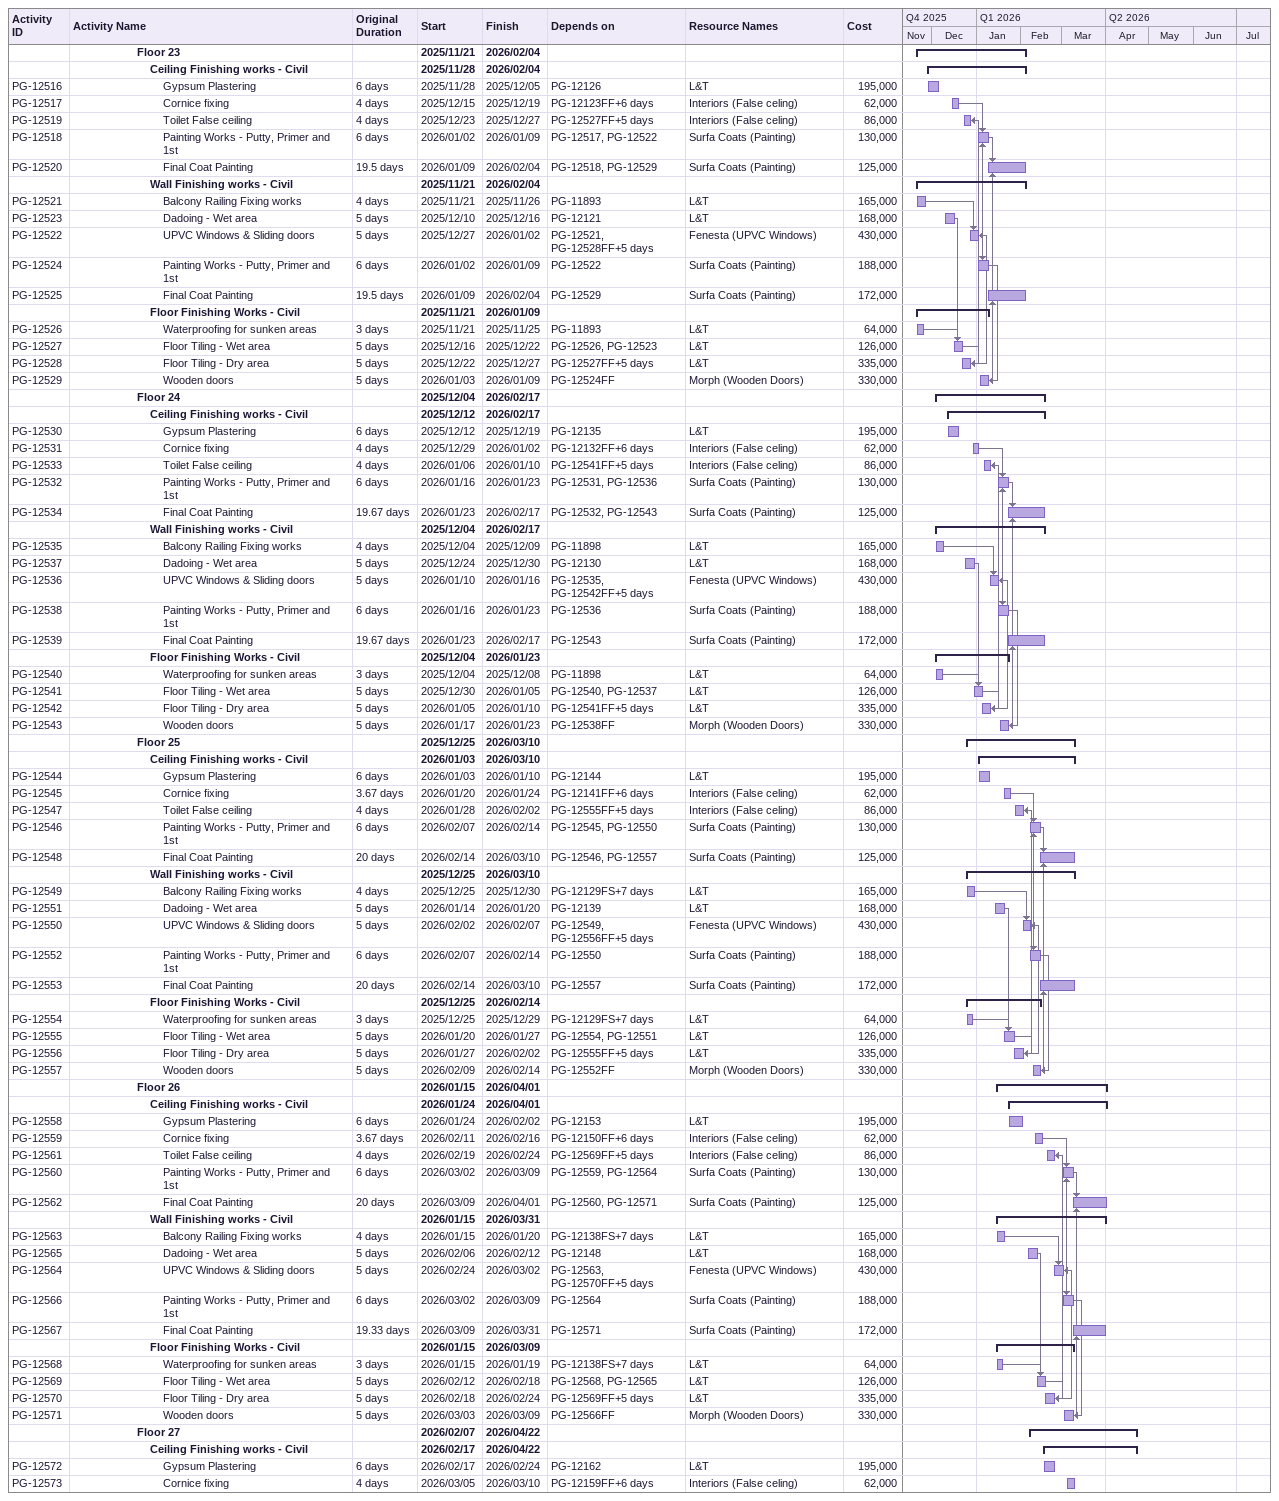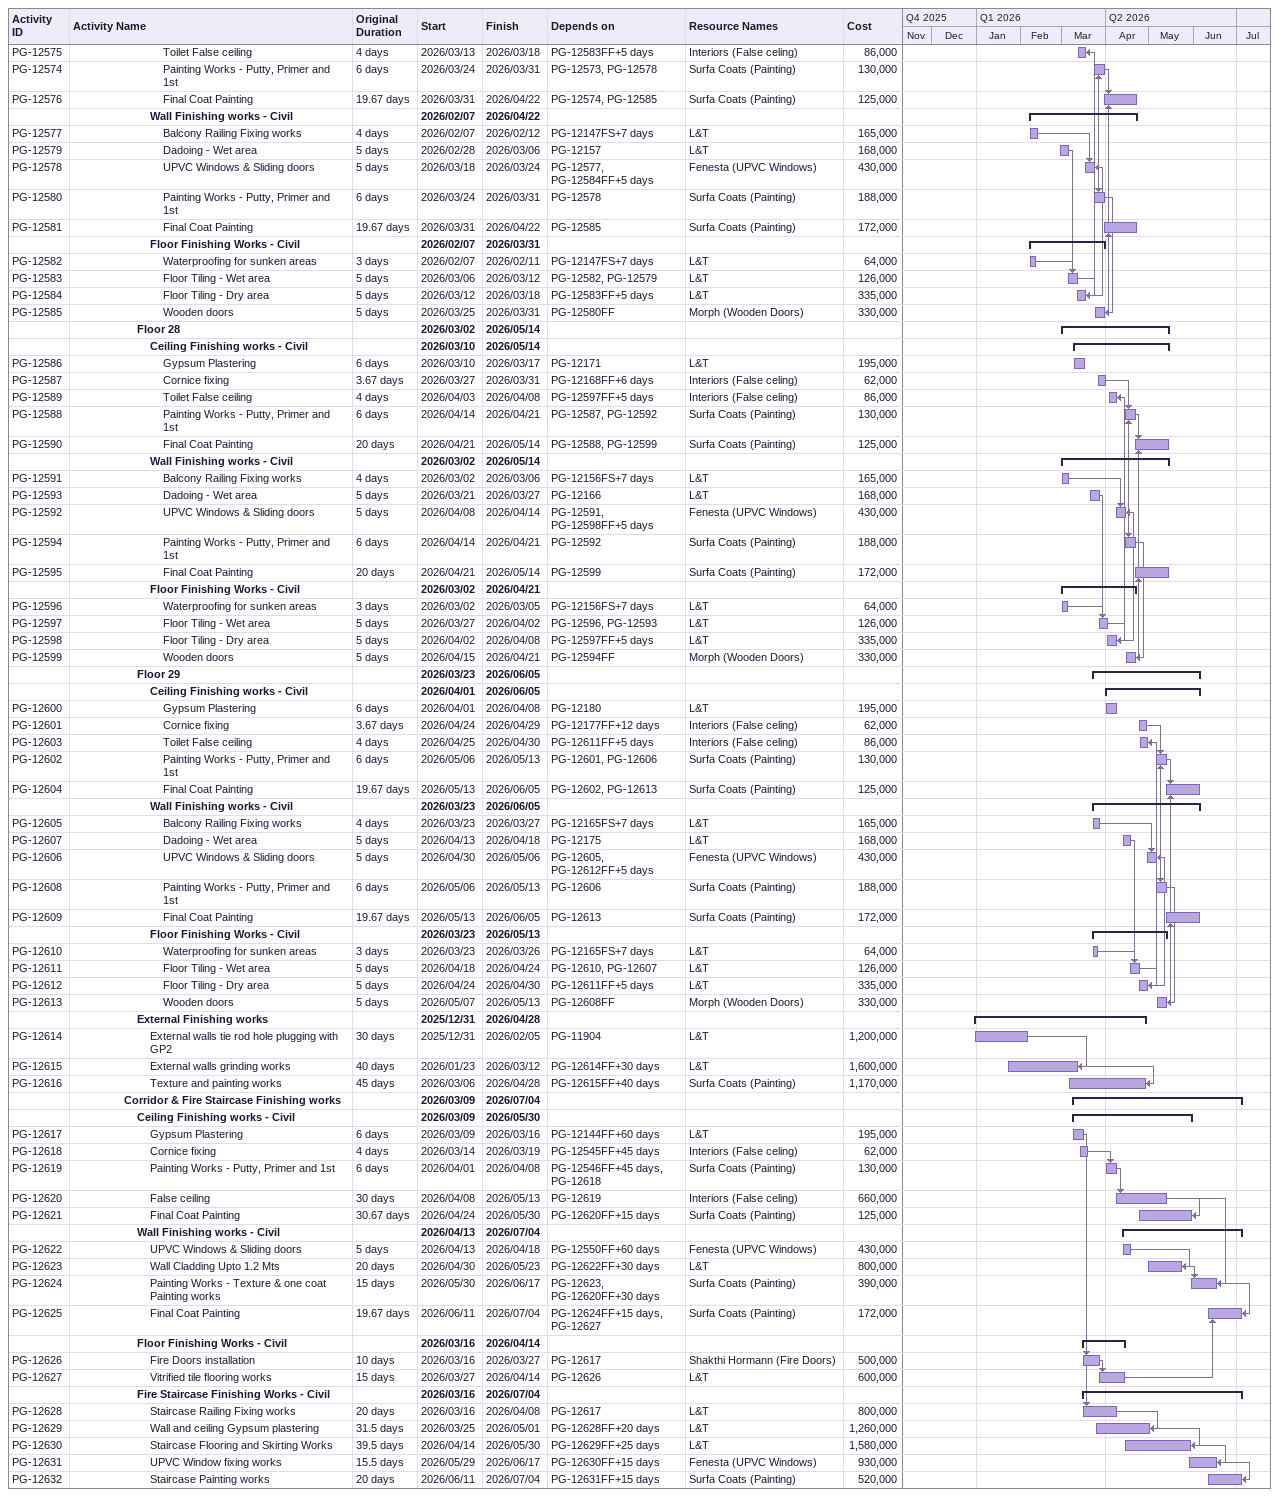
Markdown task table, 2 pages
| ID | Level | Task | Original duration | Start | Finish | Predecessors | Resources | Cost |
|---|---|---|---|---|---|---|---|---|
|  | 6 | **Floor 23** |  | 2025-11-21 | 2026-02-04 |  |  |  |
|  | 7 | **Ceiling Finishing works - Civil** |  | 2025-11-28 | 2026-02-04 |  |  |  |
| PG-12516 | 8 | Gypsum Plastering | 6d | 2025-11-28 | 2025-12-05 | PG-12126 | L&T | 195000 |
| PG-12517 | 8 | Cornice fixing | 4d | 2025-12-15 | 2025-12-19 | PG-12123FF+6d | Interiors (False celing) | 62000 |
| PG-12519 | 8 | Toilet False ceiling | 4d | 2025-12-23 | 2025-12-27 | PG-12527FF+5d | Interiors (False celing) | 86000 |
| PG-12518 | 8 | Painting Works - Putty, Primer and 1st | 6d | 2026-01-02 | 2026-01-09 | PG-12517, PG-12522 | Surfa Coats (Painting) | 130000 |
| PG-12520 | 8 | Final Coat Painting | 19.5d | 2026-01-09 | 2026-02-04 | PG-12518, PG-12529 | Surfa Coats (Painting) | 125000 |
|  | 7 | **Wall Finishing works - Civil** |  | 2025-11-21 | 2026-02-04 |  |  |  |
| PG-12521 | 8 | Balcony Railing Fixing works | 4d | 2025-11-21 | 2025-11-26 | PG-11893 | L&T | 165000 |
| PG-12523 | 8 | Dadoing - Wet area | 5d | 2025-12-10 | 2025-12-16 | PG-12121 | L&T | 168000 |
| PG-12522 | 8 | UPVC Windows & Sliding doors | 5d | 2025-12-27 | 2026-01-02 | PG-12521, PG-12528FF+5d | Fenesta (UPVC Windows) | 430000 |
| PG-12524 | 8 | Painting Works - Putty, Primer and 1st | 6d | 2026-01-02 | 2026-01-09 | PG-12522 | Surfa Coats (Painting) | 188000 |
| PG-12525 | 8 | Final Coat Painting | 19.5d | 2026-01-09 | 2026-02-04 | PG-12529 | Surfa Coats (Painting) | 172000 |
|  | 7 | **Floor Finishing Works - Civil** |  | 2025-11-21 | 2026-01-09 |  |  |  |
| PG-12526 | 8 | Waterproofing for sunken areas | 3d | 2025-11-21 | 2025-11-25 | PG-11893 | L&T | 64000 |
| PG-12527 | 8 | Floor Tiling - Wet area | 5d | 2025-12-16 | 2025-12-22 | PG-12526, PG-12523 | L&T | 126000 |
| PG-12528 | 8 | Floor Tiling - Dry area | 5d | 2025-12-22 | 2025-12-27 | PG-12527FF+5d | L&T | 335000 |
| PG-12529 | 8 | Wooden doors | 5d | 2026-01-03 | 2026-01-09 | PG-12524FF | Morph (Wooden Doors) | 330000 |
|  | 6 | **Floor 24** |  | 2025-12-04 | 2026-02-17 |  |  |  |
|  | 7 | **Ceiling Finishing works - Civil** |  | 2025-12-12 | 2026-02-17 |  |  |  |
| PG-12530 | 8 | Gypsum Plastering | 6d | 2025-12-12 | 2025-12-19 | PG-12135 | L&T | 195000 |
| PG-12531 | 8 | Cornice fixing | 4d | 2025-12-29 | 2026-01-02 | PG-12132FF+6d | Interiors (False celing) | 62000 |
| PG-12533 | 8 | Toilet False ceiling | 4d | 2026-01-06 | 2026-01-10 | PG-12541FF+5d | Interiors (False celing) | 86000 |
| PG-12532 | 8 | Painting Works - Putty, Primer and 1st | 6d | 2026-01-16 | 2026-01-23 | PG-12531, PG-12536 | Surfa Coats (Painting) | 130000 |
| PG-12534 | 8 | Final Coat Painting | 19.67d | 2026-01-23 | 2026-02-17 | PG-12532, PG-12543 | Surfa Coats (Painting) | 125000 |
|  | 7 | **Wall Finishing works - Civil** |  | 2025-12-04 | 2026-02-17 |  |  |  |
| PG-12535 | 8 | Balcony Railing Fixing works | 4d | 2025-12-04 | 2025-12-09 | PG-11898 | L&T | 165000 |
| PG-12537 | 8 | Dadoing - Wet area | 5d | 2025-12-24 | 2025-12-30 | PG-12130 | L&T | 168000 |
| PG-12536 | 8 | UPVC Windows & Sliding doors | 5d | 2026-01-10 | 2026-01-16 | PG-12535, PG-12542FF+5d | Fenesta (UPVC Windows) | 430000 |
| PG-12538 | 8 | Painting Works - Putty, Primer and 1st | 6d | 2026-01-16 | 2026-01-23 | PG-12536 | Surfa Coats (Painting) | 188000 |
| PG-12539 | 8 | Final Coat Painting | 19.67d | 2026-01-23 | 2026-02-17 | PG-12543 | Surfa Coats (Painting) | 172000 |
|  | 7 | **Floor Finishing Works - Civil** |  | 2025-12-04 | 2026-01-23 |  |  |  |
| PG-12540 | 8 | Waterproofing for sunken areas | 3d | 2025-12-04 | 2025-12-08 | PG-11898 | L&T | 64000 |
| PG-12541 | 8 | Floor Tiling - Wet area | 5d | 2025-12-30 | 2026-01-05 | PG-12540, PG-12537 | L&T | 126000 |
| PG-12542 | 8 | Floor Tiling - Dry area | 5d | 2026-01-05 | 2026-01-10 | PG-12541FF+5d | L&T | 335000 |
| PG-12543 | 8 | Wooden doors | 5d | 2026-01-17 | 2026-01-23 | PG-12538FF | Morph (Wooden Doors) | 330000 |
|  | 6 | **Floor 25** |  | 2025-12-25 | 2026-03-10 |  |  |  |
|  | 7 | **Ceiling Finishing works - Civil** |  | 2026-01-03 | 2026-03-10 |  |  |  |
| PG-12544 | 8 | Gypsum Plastering | 6d | 2026-01-03 | 2026-01-10 | PG-12144 | L&T | 195000 |
| PG-12545 | 8 | Cornice fixing | 3.67d | 2026-01-20 | 2026-01-24 | PG-12141FF+6d | Interiors (False celing) | 62000 |
| PG-12547 | 8 | Toilet False ceiling | 4d | 2026-01-28 | 2026-02-02 | PG-12555FF+5d | Interiors (False celing) | 86000 |
| PG-12546 | 8 | Painting Works - Putty, Primer and 1st | 6d | 2026-02-07 | 2026-02-14 | PG-12545, PG-12550 | Surfa Coats (Painting) | 130000 |
| PG-12548 | 8 | Final Coat Painting | 20d | 2026-02-14 | 2026-03-10 | PG-12546, PG-12557 | Surfa Coats (Painting) | 125000 |
|  | 7 | **Wall Finishing works - Civil** |  | 2025-12-25 | 2026-03-10 |  |  |  |
| PG-12549 | 8 | Balcony Railing Fixing works | 4d | 2025-12-25 | 2025-12-30 | PG-12129FS+7d | L&T | 165000 |
| PG-12551 | 8 | Dadoing - Wet area | 5d | 2026-01-14 | 2026-01-20 | PG-12139 | L&T | 168000 |
| PG-12550 | 8 | UPVC Windows & Sliding doors | 5d | 2026-02-02 | 2026-02-07 | PG-12549, PG-12556FF+5d | Fenesta (UPVC Windows) | 430000 |
| PG-12552 | 8 | Painting Works - Putty, Primer and 1st | 6d | 2026-02-07 | 2026-02-14 | PG-12550 | Surfa Coats (Painting) | 188000 |
| PG-12553 | 8 | Final Coat Painting | 20d | 2026-02-14 | 2026-03-10 | PG-12557 | Surfa Coats (Painting) | 172000 |
|  | 7 | **Floor Finishing Works - Civil** |  | 2025-12-25 | 2026-02-14 |  |  |  |
| PG-12554 | 8 | Waterproofing for sunken areas | 3d | 2025-12-25 | 2025-12-29 | PG-12129FS+7d | L&T | 64000 |
| PG-12555 | 8 | Floor Tiling - Wet area | 5d | 2026-01-20 | 2026-01-27 | PG-12554, PG-12551 | L&T | 126000 |
| PG-12556 | 8 | Floor Tiling - Dry area | 5d | 2026-01-27 | 2026-02-02 | PG-12555FF+5d | L&T | 335000 |
| PG-12557 | 8 | Wooden doors | 5d | 2026-02-09 | 2026-02-14 | PG-12552FF | Morph (Wooden Doors) | 330000 |
|  | 6 | **Floor 26** |  | 2026-01-15 | 2026-04-01 |  |  |  |
|  | 7 | **Ceiling Finishing works - Civil** |  | 2026-01-24 | 2026-04-01 |  |  |  |
| PG-12558 | 8 | Gypsum Plastering | 6d | 2026-01-24 | 2026-02-02 | PG-12153 | L&T | 195000 |
| PG-12559 | 8 | Cornice fixing | 3.67d | 2026-02-11 | 2026-02-16 | PG-12150FF+6d | Interiors (False celing) | 62000 |
| PG-12561 | 8 | Toilet False ceiling | 4d | 2026-02-19 | 2026-02-24 | PG-12569FF+5d | Interiors (False celing) | 86000 |
| PG-12560 | 8 | Painting Works - Putty, Primer and 1st | 6d | 2026-03-02 | 2026-03-09 | PG-12559, PG-12564 | Surfa Coats (Painting) | 130000 |
| PG-12562 | 8 | Final Coat Painting | 20d | 2026-03-09 | 2026-04-01 | PG-12560, PG-12571 | Surfa Coats (Painting) | 125000 |
|  | 7 | **Wall Finishing works - Civil** |  | 2026-01-15 | 2026-03-31 |  |  |  |
| PG-12563 | 8 | Balcony Railing Fixing works | 4d | 2026-01-15 | 2026-01-20 | PG-12138FS+7d | L&T | 165000 |
| PG-12565 | 8 | Dadoing - Wet area | 5d | 2026-02-06 | 2026-02-12 | PG-12148 | L&T | 168000 |
| PG-12564 | 8 | UPVC Windows & Sliding doors | 5d | 2026-02-24 | 2026-03-02 | PG-12563, PG-12570FF+5d | Fenesta (UPVC Windows) | 430000 |
| PG-12566 | 8 | Painting Works - Putty, Primer and 1st | 6d | 2026-03-02 | 2026-03-09 | PG-12564 | Surfa Coats (Painting) | 188000 |
| PG-12567 | 8 | Final Coat Painting | 19.33d | 2026-03-09 | 2026-03-31 | PG-12571 | Surfa Coats (Painting) | 172000 |
|  | 7 | **Floor Finishing Works - Civil** |  | 2026-01-15 | 2026-03-09 |  |  |  |
| PG-12568 | 8 | Waterproofing for sunken areas | 3d | 2026-01-15 | 2026-01-19 | PG-12138FS+7d | L&T | 64000 |
| PG-12569 | 8 | Floor Tiling - Wet area | 5d | 2026-02-12 | 2026-02-18 | PG-12568, PG-12565 | L&T | 126000 |
| PG-12570 | 8 | Floor Tiling - Dry area | 5d | 2026-02-18 | 2026-02-24 | PG-12569FF+5d | L&T | 335000 |
| PG-12571 | 8 | Wooden doors | 5d | 2026-03-03 | 2026-03-09 | PG-12566FF | Morph (Wooden Doors) | 330000 |
|  | 6 | **Floor 27** |  | 2026-02-07 | 2026-04-22 |  |  |  |
|  | 7 | **Ceiling Finishing works - Civil** |  | 2026-02-17 | 2026-04-22 |  |  |  |
| PG-12572 | 8 | Gypsum Plastering | 6d | 2026-02-17 | 2026-02-24 | PG-12162 | L&T | 195000 |
| PG-12573 | 8 | Cornice fixing | 4d | 2026-03-05 | 2026-03-10 | PG-12159FF+6d | Interiors (False celing) | 62000 |
| PG-12575 | 8 | Toilet False ceiling | 4d | 2026-03-13 | 2026-03-18 | PG-12583FF+5d | Interiors (False celing) | 86000 |
| PG-12574 | 8 | Painting Works - Putty, Primer and 1st | 6d | 2026-03-24 | 2026-03-31 | PG-12573, PG-12578 | Surfa Coats (Painting) | 130000 |
| PG-12576 | 8 | Final Coat Painting | 19.67d | 2026-03-31 | 2026-04-22 | PG-12574, PG-12585 | Surfa Coats (Painting) | 125000 |
|  | 7 | **Wall Finishing works - Civil** |  | 2026-02-07 | 2026-04-22 |  |  |  |
| PG-12577 | 8 | Balcony Railing Fixing works | 4d | 2026-02-07 | 2026-02-12 | PG-12147FS+7d | L&T | 165000 |
| PG-12579 | 8 | Dadoing - Wet area | 5d | 2026-02-28 | 2026-03-06 | PG-12157 | L&T | 168000 |
| PG-12578 | 8 | UPVC Windows & Sliding doors | 5d | 2026-03-18 | 2026-03-24 | PG-12577, PG-12584FF+5d | Fenesta (UPVC Windows) | 430000 |
| PG-12580 | 8 | Painting Works - Putty, Primer and 1st | 6d | 2026-03-24 | 2026-03-31 | PG-12578 | Surfa Coats (Painting) | 188000 |
| PG-12581 | 8 | Final Coat Painting | 19.67d | 2026-03-31 | 2026-04-22 | PG-12585 | Surfa Coats (Painting) | 172000 |
|  | 7 | **Floor Finishing Works - Civil** |  | 2026-02-07 | 2026-03-31 |  |  |  |
| PG-12582 | 8 | Waterproofing for sunken areas | 3d | 2026-02-07 | 2026-02-11 | PG-12147FS+7d | L&T | 64000 |
| PG-12583 | 8 | Floor Tiling - Wet area | 5d | 2026-03-06 | 2026-03-12 | PG-12582, PG-12579 | L&T | 126000 |
| PG-12584 | 8 | Floor Tiling - Dry area | 5d | 2026-03-12 | 2026-03-18 | PG-12583FF+5d | L&T | 335000 |
| PG-12585 | 8 | Wooden doors | 5d | 2026-03-25 | 2026-03-31 | PG-12580FF | Morph (Wooden Doors) | 330000 |
|  | 6 | **Floor 28** |  | 2026-03-02 | 2026-05-14 |  |  |  |
|  | 7 | **Ceiling Finishing works - Civil** |  | 2026-03-10 | 2026-05-14 |  |  |  |
| PG-12586 | 8 | Gypsum Plastering | 6d | 2026-03-10 | 2026-03-17 | PG-12171 | L&T | 195000 |
| PG-12587 | 8 | Cornice fixing | 3.67d | 2026-03-27 | 2026-03-31 | PG-12168FF+6d | Interiors (False celing) | 62000 |
| PG-12589 | 8 | Toilet False ceiling | 4d | 2026-04-03 | 2026-04-08 | PG-12597FF+5d | Interiors (False celing) | 86000 |
| PG-12588 | 8 | Painting Works - Putty, Primer and 1st | 6d | 2026-04-14 | 2026-04-21 | PG-12587, PG-12592 | Surfa Coats (Painting) | 130000 |
| PG-12590 | 8 | Final Coat Painting | 20d | 2026-04-21 | 2026-05-14 | PG-12588, PG-12599 | Surfa Coats (Painting) | 125000 |
|  | 7 | **Wall Finishing works - Civil** |  | 2026-03-02 | 2026-05-14 |  |  |  |
| PG-12591 | 8 | Balcony Railing Fixing works | 4d | 2026-03-02 | 2026-03-06 | PG-12156FS+7d | L&T | 165000 |
| PG-12593 | 8 | Dadoing - Wet area | 5d | 2026-03-21 | 2026-03-27 | PG-12166 | L&T | 168000 |
| PG-12592 | 8 | UPVC Windows & Sliding doors | 5d | 2026-04-08 | 2026-04-14 | PG-12591, PG-12598FF+5d | Fenesta (UPVC Windows) | 430000 |
| PG-12594 | 8 | Painting Works - Putty, Primer and 1st | 6d | 2026-04-14 | 2026-04-21 | PG-12592 | Surfa Coats (Painting) | 188000 |
| PG-12595 | 8 | Final Coat Painting | 20d | 2026-04-21 | 2026-05-14 | PG-12599 | Surfa Coats (Painting) | 172000 |
|  | 7 | **Floor Finishing Works - Civil** |  | 2026-03-02 | 2026-04-21 |  |  |  |
| PG-12596 | 8 | Waterproofing for sunken areas | 3d | 2026-03-02 | 2026-03-05 | PG-12156FS+7d | L&T | 64000 |
| PG-12597 | 8 | Floor Tiling - Wet area | 5d | 2026-03-27 | 2026-04-02 | PG-12596, PG-12593 | L&T | 126000 |
| PG-12598 | 8 | Floor Tiling - Dry area | 5d | 2026-04-02 | 2026-04-08 | PG-12597FF+5d | L&T | 335000 |
| PG-12599 | 8 | Wooden doors | 5d | 2026-04-15 | 2026-04-21 | PG-12594FF | Morph (Wooden Doors) | 330000 |
|  | 6 | **Floor 29** |  | 2026-03-23 | 2026-06-05 |  |  |  |
|  | 7 | **Ceiling Finishing works - Civil** |  | 2026-04-01 | 2026-06-05 |  |  |  |
| PG-12600 | 8 | Gypsum Plastering | 6d | 2026-04-01 | 2026-04-08 | PG-12180 | L&T | 195000 |
| PG-12601 | 8 | Cornice fixing | 3.67d | 2026-04-24 | 2026-04-29 | PG-12177FF+12d | Interiors (False celing) | 62000 |
| PG-12603 | 8 | Toilet False ceiling | 4d | 2026-04-25 | 2026-04-30 | PG-12611FF+5d | Interiors (False celing) | 86000 |
| PG-12602 | 8 | Painting Works - Putty, Primer and 1st | 6d | 2026-05-06 | 2026-05-13 | PG-12601, PG-12606 | Surfa Coats (Painting) | 130000 |
| PG-12604 | 8 | Final Coat Painting | 19.67d | 2026-05-13 | 2026-06-05 | PG-12602, PG-12613 | Surfa Coats (Painting) | 125000 |
|  | 7 | **Wall Finishing works - Civil** |  | 2026-03-23 | 2026-06-05 |  |  |  |
| PG-12605 | 8 | Balcony Railing Fixing works | 4d | 2026-03-23 | 2026-03-27 | PG-12165FS+7d | L&T | 165000 |
| PG-12607 | 8 | Dadoing - Wet area | 5d | 2026-04-13 | 2026-04-18 | PG-12175 | L&T | 168000 |
| PG-12606 | 8 | UPVC Windows & Sliding doors | 5d | 2026-04-30 | 2026-05-06 | PG-12605, PG-12612FF+5d | Fenesta (UPVC Windows) | 430000 |
| PG-12608 | 8 | Painting Works - Putty, Primer and 1st | 6d | 2026-05-06 | 2026-05-13 | PG-12606 | Surfa Coats (Painting) | 188000 |
| PG-12609 | 8 | Final Coat Painting | 19.67d | 2026-05-13 | 2026-06-05 | PG-12613 | Surfa Coats (Painting) | 172000 |
|  | 7 | **Floor Finishing Works - Civil** |  | 2026-03-23 | 2026-05-13 |  |  |  |
| PG-12610 | 8 | Waterproofing for sunken areas | 3d | 2026-03-23 | 2026-03-26 | PG-12165FS+7d | L&T | 64000 |
| PG-12611 | 8 | Floor Tiling - Wet area | 5d | 2026-04-18 | 2026-04-24 | PG-12610, PG-12607 | L&T | 126000 |
| PG-12612 | 8 | Floor Tiling - Dry area | 5d | 2026-04-24 | 2026-04-30 | PG-12611FF+5d | L&T | 335000 |
| PG-12613 | 8 | Wooden doors | 5d | 2026-05-07 | 2026-05-13 | PG-12608FF | Morph (Wooden Doors) | 330000 |
|  | 6 | **External Finishing works** |  | 2025-12-31 | 2026-04-28 |  |  |  |
| PG-12614 | 7 | External walls tie rod hole plugging with GP2 | 30d | 2025-12-31 | 2026-02-05 | PG-11904 | L&T | 1200000 |
| PG-12615 | 7 | External walls grinding works | 40d | 2026-01-23 | 2026-03-12 | PG-12614FF+30d | L&T | 1600000 |
| PG-12616 | 7 | Texture and painting works | 45d | 2026-03-06 | 2026-04-28 | PG-12615FF+40d | Surfa Coats (Painting) | 1170000 |
|  | 5 | **Corridor & Fire Staircase Finishing works** |  | 2026-03-09 | 2026-07-04 |  |  |  |
|  | 6 | **Ceiling Finishing works - Civil** |  | 2026-03-09 | 2026-05-30 |  |  |  |
| PG-12617 | 7 | Gypsum Plastering | 6d | 2026-03-09 | 2026-03-16 | PG-12144FF+60d | L&T | 195000 |
| PG-12618 | 7 | Cornice fixing | 4d | 2026-03-14 | 2026-03-19 | PG-12545FF+45d | Interiors (False celing) | 62000 |
| PG-12619 | 7 | Painting Works - Putty, Primer and 1st | 6d | 2026-04-01 | 2026-04-08 | PG-12546FF+45d, PG-12618 | Surfa Coats (Painting) | 130000 |
| PG-12620 | 7 | False ceiling | 30d | 2026-04-08 | 2026-05-13 | PG-12619 | Interiors (False celing) | 660000 |
| PG-12621 | 7 | Final Coat Painting | 30.67d | 2026-04-24 | 2026-05-30 | PG-12620FF+15d | Surfa Coats (Painting) | 125000 |
|  | 6 | **Wall Finishing works - Civil** |  | 2026-04-13 | 2026-07-04 |  |  |  |
| PG-12622 | 7 | UPVC Windows & Sliding doors | 5d | 2026-04-13 | 2026-04-18 | PG-12550FF+60d | Fenesta (UPVC Windows) | 430000 |
| PG-12623 | 7 | Wall Cladding Upto 1.2 Mts | 20d | 2026-04-30 | 2026-05-23 | PG-12622FF+30d | L&T | 800000 |
| PG-12624 | 7 | Painting Works - Texture & one coat Painting works | 15d | 2026-05-30 | 2026-06-17 | PG-12623, PG-12620FF+30d | Surfa Coats (Painting) | 390000 |
| PG-12625 | 7 | Final Coat Painting | 19.67d | 2026-06-11 | 2026-07-04 | PG-12624FF+15d, PG-12627 | Surfa Coats (Painting) | 172000 |
|  | 6 | **Floor Finishing Works - Civil** |  | 2026-03-16 | 2026-04-14 |  |  |  |
| PG-12626 | 7 | Fire Doors installation | 10d | 2026-03-16 | 2026-03-27 | PG-12617 | Shakthi Hormann (Fire Doors) | 500000 |
| PG-12627 | 7 | Vitrified tile flooring works | 15d | 2026-03-27 | 2026-04-14 | PG-12626 | L&T | 600000 |
|  | 6 | **Fire Staircase Finishing Works - Civil** |  | 2026-03-16 | 2026-07-04 |  |  |  |
| PG-12628 | 7 | Staircase Railing Fixing works | 20d | 2026-03-16 | 2026-04-08 | PG-12617 | L&T | 800000 |
| PG-12629 | 7 | Wall and ceiling Gypsum plastering | 31.5d | 2026-03-25 | 2026-05-01 | PG-12628FF+20d | L&T | 1260000 |
| PG-12630 | 7 | Staircase Flooring and Skirting Works | 39.5d | 2026-04-14 | 2026-05-30 | PG-12629FF+25d | L&T | 1580000 |
| PG-12631 | 7 | UPVC Window fixing works | 15.5d | 2026-05-29 | 2026-06-17 | PG-12630FF+15d | Fenesta (UPVC Windows) | 930000 |
| PG-12632 | 7 | Staircase Painting works | 20d | 2026-06-11 | 2026-07-04 | PG-12631FF+15d | Surfa Coats (Painting) | 520000 |
